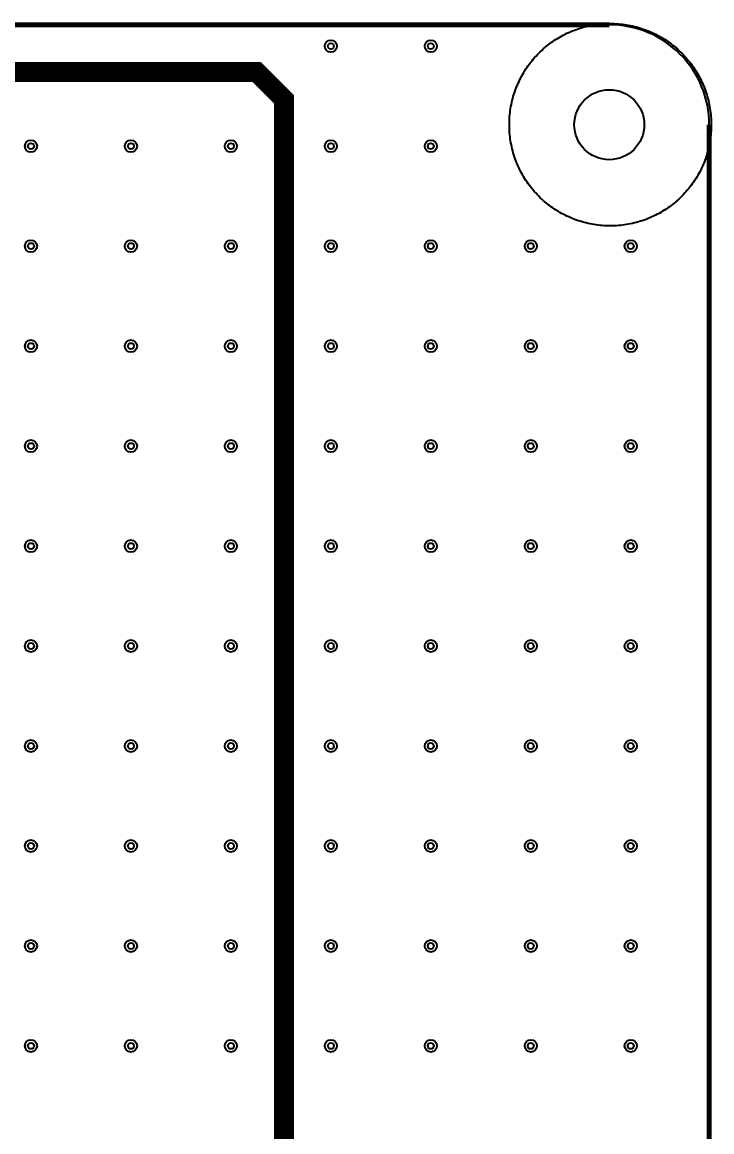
# Model space of a CAD drawing. Header units: millimetres. Extents: x 0 to 100, y 0 to 102.
# Drawn here: x 65.6 to 100.1, y 44.6 to 100.1 of the extents above; entities that cross this region are included whole.
import ezdxf

# ---------------------------------------------------------------- set-up
doc = ezdxf.new("R2010")
doc.units = ezdxf.units.MM
for name, color, linetype, true_color in [('BoardOutLine', 7, 'Continuous', 0xff00ff), ('BottomLayer', 7, 'Continuous', 0x0000ff), ('Hole', 7, 'Continuous', 0x222222), ('Multi-Layer', 7, 'Continuous', 0xc0c0c0), ('TopLayer', 7, 'Continuous', 0xff0000)]:
    doc.layers.add(name, color=color, linetype=linetype, true_color=true_color)

msp = doc.modelspace()

# ---------------------------------------------------------------- linework, layer by layer
at = {"layer": 'BoardOutLine', "const_width": 0.25400050800101603}
for points in [[(5.000025400050845, 100.00017780035557), (95.00015240030484, 100.00017780035557)], [(100.00017780035569, 95.00015240030484), (100.00017780035569, 5.000025400050845)]]:
    msp.add_lwpolyline(points, dxfattribs=at)
at = {"layer": 'BoardOutLine'}
msp.add_arc((95.00020320047065, 95.00020320047099), 5, 359.9997089361182, 90, dxfattribs=at)
at = {"layer": 'BottomLayer'}
msp.add_lwpolyline([(89.99992379984769, 95.00002540005073), (90.00072232861476, 95.10186499307065), (90.00357437186449, 95.203667773995), (90.00847876966827, 95.30539233954732), (90.01543352740373, 95.40699731826135), (90.02443581656462, 95.50844138730679), (90.03548197591294, 95.60968328929539), (90.0485675129662, 95.71068184906062), (90.06368710582524, 95.81139599040353), (90.08083460533885, 95.91178475279776), (90.10000303760512, 96.01180730804947), (90.12118460680608, 96.11142297690151), (90.14437069838004, 96.21059124557735), (90.16955188252359, 96.30927178225886), (90.1967179180283, 96.40742445348872), (90.22585775644461, 96.5050093404933), (90.25695954657613, 96.60198675541699), (90.29001063929832, 96.69831725746337), (90.32499759270354, 96.79396166893639), (90.36190617756915, 96.88888109117363), (90.40072138314258, 96.9830369203662), (90.44142742324675, 97.07639086325912), (90.48400774270112, 97.16890495272548), (90.52844502405401, 97.26054156320731), (90.57472119462568, 97.35126342601814), (90.6228174338587, 97.44103364449995), (90.67271418097198, 97.52981570902955), (90.72439114291683, 97.61757351186668), (90.77782730262925, 97.70427136183912), (90.83300092757781, 97.7898739988583), (90.88988957860329, 97.87434660825988), (90.94847011904358, 97.95765483496268), (91.00871872414336, 98.03976479744085), (91.07061089074432, 98.12064310150356), (91.13412144725044, 98.20025685387645), (91.19922456386507, 98.27857367557976), (91.26589376309562, 98.35556171509631), (91.33410193052305, 98.43118966132533), (91.40382132582795, 98.505426756318), (91.47502359407417, 98.57824280778505), (91.54767977723873, 98.64960820137708), (91.62176032599132, 98.71949391272892), (91.6972351117106, 98.78787151926258), (91.77407343873756, 98.85471321174839), (91.85224405685972, 98.91999180561345), (91.93171517402129, 98.98368075199903), (92.01245446925236, 99.04575414855697), (92.09442910581333, 99.10618674998489), (92.17760574455042, 99.16495397829283), (92.26195055745552, 99.2220319327995), (92.34742924142142, 99.27739739985327), (92.43400703219595, 99.33102786227175), (92.52164871851892, 99.38290150850094), (92.61031865644259, 99.43299724148528), (92.69998078382878, 99.48129468724801), (92.79059863501493, 99.52777420317761), (92.88213535564478, 99.5724168860155), (92.97455371765727, 99.6152045795452), (93.06781613442627, 99.656119881976), (93.16188467604911, 99.69514615301966), (93.25672108477079, 99.7322675206591), (93.35228679054399, 99.76746888760283), (93.44854292671585, 99.80073593742543), (93.54545034583498, 99.8320551403898), (93.6429696355724, 99.86141375894965), (93.74106113475091, 99.88879985293022), (93.8396849494759, 99.91420228438403), (93.93880096935823, 99.93761072212078), (94.03836888382989, 99.95901564590929), (94.13834819853628, 99.9784083503489), (94.23869825180577, 99.99578094841081), (94.33937823118777, 100.01112637464416), (94.4403471900498, 100.02443838805175), (94.54156406423112, 100.03571157462636), (94.64298768874482, 100.04494134955348), (94.74457681451668, 100.05212395907574), (94.84629012516393, 100.05725648202008), (94.94808625379801, 100.06033683098508), (95.04992379984765, 100.06136375319011), (95.15176134589751, 100.06033683098508), (95.25355747453159, 100.05725648202008), (95.35527078517885, 100.05212395907574), (95.4568599109507, 100.04494134955337), (95.55828353546394, 100.03571157462636), (95.65950040964549, 100.02443838805175), (95.76046936850753, 100.01112637464416), (95.86114934788952, 99.9957809484107), (95.96149940115902, 99.9784083503489), (96.06147871586563, 99.95901564590929), (96.1610466303373, 99.93761072212078), (96.26016265021963, 99.91420228438403), (96.35878646494439, 99.88879985293022), (96.45687796412312, 99.86141375894965), (96.55439725386054, 99.8320551403898), (96.65130467297968, 99.80073593742543), (96.74756080915154, 99.76746888760283), (96.8431265149245, 99.73226752065898), (96.93796292364618, 99.69514615301955), (97.03203146526903, 99.65611988197588), (97.12529388203825, 99.6152045795452), (97.21771224405052, 99.57241688601539), (97.30924896468036, 99.5277742031775), (97.39986681586629, 99.48129468724801), (97.48952894325271, 99.43299724148517), (97.5781988811766, 99.38290150850082), (97.66584056749934, 99.33102786227175), (97.75241835827387, 99.27739739985327), (97.83789704224, 99.2220319327995), (97.92224185514488, 99.16495397829271), (98.00541849388196, 99.10618674998477), (98.08739313044293, 99.04575414855697), (98.16813242567378, 98.98368075199903), (98.24760354283558, 98.91999180561345), (98.32577416095774, 98.85471321174828), (98.4026124879847, 98.78787151926258), (98.47808727370375, 98.71949391272881), (98.55216782245634, 98.64960820137696), (98.62482400562112, 98.57824280778493), (98.69602627386712, 98.50542675631789), (98.76574566917225, 98.43118966132533), (98.83395383659945, 98.3555617150962), (98.90062303583022, 98.27857367557976), (98.96572615244463, 98.20025685387645), (99.02923670895075, 98.12064310150345), (99.09112887555193, 98.03976479744074), (99.15137748065172, 97.95765483496257), (99.209958021092, 97.87434660825977), (99.26684667211748, 97.78987399885818), (99.32202029706627, 97.704271361839), (99.37545645677847, 97.61757351186657), (99.42713341872332, 97.52981570902944), (99.47703016583682, 97.44103364449984), (99.52512640506961, 97.35126342601802), (99.57140257564129, 97.2605415632072), (99.61583985699417, 97.16890495272537), (99.65842017644854, 97.07639086325901), (99.69912621655271, 96.98303692036609), (99.73794142212591, 96.8888810911734), (99.77485000699176, 96.79396166893616), (99.8098369603972, 96.69831725746326), (99.84288805311917, 96.60198675541676), (99.87398984325046, 96.50500934049319), (99.903129681667, 96.4074244534886), (99.9302957171717, 96.30927178225863), (99.95547690131548, 96.21059124557712), (99.97866299288921, 96.11142297690128), (99.99984456209017, 96.01180730804936), (100.01901299435622, 95.91178475279753), (100.03616049387028, 95.8113959904033), (100.05128008672932, 95.7106818490605), (100.06436562378235, 95.60968328929528), (100.07541178313068, 95.50844138730656), (100.08441407229157, 95.40699731826112), (100.09136883002702, 95.3053923395471), (100.0962732278308, 95.20366777399477), (100.09912527108054, 95.10186499307031), (100.0999237998476, 95.00002540005096), (100.09912527108054, 94.89818580703115), (100.0962732278308, 94.79638302610681), (100.09136883002702, 94.69465846055436), (100.08441407229157, 94.59305348184046), (100.07541178313068, 94.49160941279501), (100.06436562378235, 94.3903675108063), (100.0512800867291, 94.28936895104107), (100.03616049387006, 94.18865480969828), (100.01901299435622, 94.08826604730393), (99.99984456209017, 93.98824349205222), (99.97866299288899, 93.8886278232003), (99.95547690131525, 93.78945955452446), (99.9302957171717, 93.69077901784294), (99.903129681667, 93.59262634661297), (99.87398984325046, 93.49504145960839), (99.84288805311917, 93.39806404468482), (99.80983696039698, 93.30173354263843), (99.77485000699176, 93.2060891311653), (99.73794142212591, 93.11116970892806), (99.69912621655271, 93.0170138797356), (99.65842017644854, 92.92365993684257), (99.61583985699417, 92.8311458473762), (99.57140257564129, 92.73950923689438), (99.52512640506961, 92.64878737408355), (99.4770301658366, 92.55901715560174), (99.42713341872309, 92.47023509107214), (99.37545645677847, 92.38247728823501), (99.32202029706605, 92.29577943826268), (99.26684667211748, 92.2101768012435), (99.209958021092, 92.1257041918418), (99.15137748065172, 92.04239596513912), (99.09112887555193, 91.96028600266084), (99.02923670895075, 91.87940769859824), (98.96572615244463, 91.79979394622524), (98.90062303583022, 91.72147712452193), (98.83395383659945, 91.64448908500538), (98.76574566917225, 91.56886113877636), (98.69602627386712, 91.49462404378369), (98.62482400562112, 91.42180799231664), (98.55216782245634, 91.35044259872461), (98.47808727370375, 91.28055688737288), (98.4026124879847, 91.21217928083911), (98.32577416095774, 91.14533758835341), (98.24760354283558, 91.08005899448835), (98.16813242567378, 91.01637004810277), (98.08739313044293, 90.95429665154472), (98.00541849388196, 90.8938640501168), (97.92224185514488, 90.83509682180886), (97.83789704223977, 90.7780188673022), (97.75241835827387, 90.72265340024853), (97.66584056749934, 90.66902293783005), (97.57819888117638, 90.61714929160087), (97.48952894325248, 90.56705355861641), (97.39986681586629, 90.51875611285368), (97.30924896468036, 90.47227659692419), (97.21771224405029, 90.42763391408619), (97.12529388203802, 90.3848462205566), (97.03203146526903, 90.34393091812592), (96.93796292364618, 90.30490464708214), (96.8431265149245, 90.26778327944271), (96.74756080915131, 90.23258191249897), (96.65130467297945, 90.19931486267626), (96.55439725386054, 90.16799565971189), (96.45687796412312, 90.13863704115204), (96.35878646494439, 90.11125094717147), (96.26016265021963, 90.08584851571777), (96.16104663033707, 90.06244007798091), (96.0614787158654, 90.0410351541924), (95.96149940115902, 90.02164244975279), (95.86114934788952, 90.00426985169099), (95.76046936850753, 89.98892442545753), (95.65950040964549, 89.97561241204994), (95.55828353546394, 89.96433922547533), (95.4568599109507, 89.95510945054843), (95.35527078517885, 89.94792684102595), (95.25355747453159, 89.94279431808161), (95.15176134589751, 89.93971396911672), (95.04992379984765, 89.9386870469117), (94.94808625379801, 89.93971396911672), (94.84629012516393, 89.94279431808161), (94.74457681451668, 89.94792684102595), (94.6429876887446, 89.95510945054832), (94.54156406423112, 89.96433922547533), (94.4403471900498, 89.97561241204994), (94.33937823118777, 89.98892442545753), (94.23869825180577, 90.00426985169099), (94.13834819853628, 90.02164244975279), (94.03836888382989, 90.0410351541924), (93.93880096935823, 90.06244007798091), (93.8396849494759, 90.08584851571777), (93.74106113475091, 90.11125094717147), (93.6429696355724, 90.13863704115204), (93.54545034583498, 90.16799565971189), (93.44854292671585, 90.19931486267626), (93.35228679054399, 90.23258191249886), (93.25672108477079, 90.26778327944271), (93.16188467604911, 90.30490464708214), (93.0678161344265, 90.3439309181258), (92.97455371765727, 90.38484622055648), (92.88213535564478, 90.42763391408619), (92.79059863501493, 90.47227659692419), (92.69998078382878, 90.51875611285368), (92.61031865644259, 90.56705355861641), (92.52164871851892, 90.61714929160075), (92.43400703219595, 90.66902293783005), (92.34742924142142, 90.72265340024853), (92.26195055745552, 90.77801886730208), (92.17760574455065, 90.83509682180886), (92.09442910581333, 90.8938640501168), (92.01245446925236, 90.95429665154472), (91.93171517402129, 91.01637004810266), (91.85224405685994, 91.08005899448824), (91.77407343873756, 91.14533758835341), (91.6972351117106, 91.212179280839), (91.62176032599154, 91.28055688737288), (91.54767977723873, 91.35044259872461), (91.47502359407417, 91.42180799231664), (91.40382132582795, 91.49462404378369), (91.33410193052305, 91.56886113877624), (91.26589376309562, 91.64448908500538), (91.19922456386507, 91.72147712452181), (91.13412144725044, 91.79979394622512), (91.07061089074432, 91.87940769859824), (91.00871872414336, 91.96028600266084), (90.9484701190438, 92.04239596513901), (90.88988957860352, 92.1257041918418), (90.83300092757781, 92.2101768012435), (90.77782730262925, 92.29577943826268), (90.72439114291683, 92.38247728823501), (90.67271418097198, 92.47023509107214), (90.6228174338587, 92.55901715560174), (90.57472119462568, 92.64878737408355), (90.52844502405401, 92.73950923689426), (90.48400774270112, 92.83114584737609), (90.44142742324675, 92.92365993684257), (90.40072138314258, 93.0170138797356), (90.36190617756915, 93.11116970892806), (90.32499759270354, 93.2060891311653), (90.29001063929832, 93.30173354263843), (90.25695954657613, 93.39806404468482), (90.22585775644461, 93.49504145960827), (90.19671791802853, 93.59262634661286), (90.16955188252359, 93.69077901784294), (90.14437069838004, 93.78945955452446), (90.12118460680608, 93.8886278232003), (90.10000303760512, 93.9882434920521), (90.08083460533885, 94.08826604730393), (90.06368710582524, 94.18865480969828), (90.0485675129662, 94.28936895104096), (90.03548197591294, 94.39036751080619), (90.02443581656462, 94.49160941279501), (90.01543352740373, 94.59305348184046), (90.00847876966827, 94.69465846055436), (90.00357437186449, 94.7963830261067), (90.00072232861476, 94.89818580703104), (89.99992379984769, 95.00002540005084)], close=True, dxfattribs=at)
at = {"layer": 'BottomLayer', "const_width": 1}
msp.add_lwpolyline([(78.72999745999505, 38.80998221996447), (78.72999745999505, 96.27000254000507), (78, 97.00000000000011), (77.50005080010146, 97.49994919989842), (77.50005080010146, 97.49997459994927)], dxfattribs=at)
at = {"layer": 'Hole'}
for centre, radius in [((81.07205994411993, 98.92811785623576), 0.15250190500381003), ((86.07205994411993, 98.92811785623576), 0.15250190500381003), ((77.5, 97.50000000000011), 0.15240030480060962), ((78, 97.00000000000011), 0.15240030480060962), ((78.5, 96.50000000000011), 0.15240030480060962), ((66.0720599441197, 93.92811785623576), 0.15250190500381003), ((71.07205994411993, 93.92811785623576), 0.15250190500381003), ((76.07205994411993, 93.92811785623576), 0.15250190500381003), ((81.07205994411993, 93.92811785623576), 0.15250190500381003), ((86.07205994411993, 93.92811785623576), 0.15250190500381003), ((66.0720599441197, 88.92811785623576), 0.15250190500381003), ((71.07205994411993, 88.92811785623576), 0.15250190500381003), ((76.07205994411993, 88.92811785623576), 0.15250190500381003), ((81.07205994411993, 88.92811785623576), 0.15250190500381003), ((86.07205994411993, 88.92811785623576), 0.15250190500381003), ((91.07205994411993, 88.92811785623576), 0.15250190500381003), ((96.07205994411993, 88.92811785623576), 0.15250190500381003), ((66.0720599441197, 83.92811785623576), 0.15250190500381003), ((71.07205994411993, 83.92811785623576), 0.15250190500381003), ((76.07205994411993, 83.92811785623576), 0.15250190500381003), ((81.07205994411993, 83.92811785623576), 0.15250190500381003), ((86.07205994411993, 83.92811785623576), 0.15250190500381003), ((91.07205994411993, 83.92811785623576), 0.15250190500381003), ((96.07205994411993, 83.92811785623576), 0.15250190500381003), ((66.0720599441197, 78.92811785623576), 0.15250190500381003), ((71.07205994411993, 78.92811785623576), 0.15250190500381003), ((76.07205994411993, 78.92811785623576), 0.15250190500381003), ((81.07205994411993, 78.92811785623576), 0.15250190500381003), ((86.07205994411993, 78.92811785623576), 0.15250190500381003), ((91.07205994411993, 78.92811785623576), 0.15250190500381003), ((96.07205994411993, 78.92811785623576), 0.15250190500381003), ((66.0720599441197, 73.92811785623576), 0.15250190500381003), ((71.07205994411993, 73.92811785623576), 0.15250190500381003), ((76.07205994411993, 73.92811785623576), 0.15250190500381003), ((81.07205994411993, 73.92811785623576), 0.15250190500381003), ((86.07205994411993, 73.92811785623576), 0.15250190500381003), ((91.07205994411993, 73.92811785623576), 0.15250190500381003), ((96.07205994411993, 73.92811785623576), 0.15250190500381003), ((66.0720599441197, 68.92811785623576), 0.15250190500381003), ((71.07205994411993, 68.92811785623576), 0.15250190500381003), ((76.07205994411993, 68.92811785623576), 0.15250190500381003), ((81.07205994411993, 68.92811785623576), 0.15250190500381003), ((86.07205994411993, 68.92811785623576), 0.15250190500381003), ((91.07205994411993, 68.92811785623576), 0.15250190500381003), ((96.07205994411993, 68.92811785623576), 0.15250190500381003), ((66.0720599441197, 63.92811785623576), 0.15250190500381003), ((71.07205994411993, 63.92811785623576), 0.15250190500381003), ((76.07205994411993, 63.92811785623576), 0.15250190500381003), ((81.07205994411993, 63.92811785623576), 0.15250190500381003), ((86.07205994411993, 63.92811785623576), 0.15250190500381003), ((91.07205994411993, 63.92811785623576), 0.15250190500381003), ((96.07205994411993, 63.92811785623576), 0.15250190500381003), ((66.0720599441197, 58.92811785623576), 0.15250190500381003), ((71.07205994411993, 58.92811785623576), 0.15250190500381003), ((76.07205994411993, 58.92811785623576), 0.15250190500381003), ((81.07205994411993, 58.92811785623576), 0.15250190500381003), ((86.07205994411993, 58.92811785623576), 0.15250190500381003), ((91.07205994411993, 58.92811785623576), 0.15250190500381003), ((96.07205994411993, 58.92811785623576), 0.15250190500381003), ((66.0720599441197, 53.92811785623576), 0.15250190500381003), ((71.07205994411993, 53.92811785623576), 0.15250190500381003), ((76.07205994411993, 53.92811785623576), 0.15250190500381003), ((81.07205994411993, 53.92811785623576), 0.15250190500381003), ((86.07205994411993, 53.92811785623576), 0.15250190500381003), ((91.07205994411993, 53.92811785623576), 0.15250190500381003), ((96.07205994411993, 53.92811785623576), 0.15250190500381003), ((66.0720599441197, 48.92811785623576), 0.15250190500381003), ((71.07205994411993, 48.92811785623576), 0.15250190500381003), ((76.07205994411993, 48.92811785623576), 0.15250190500381003), ((81.07205994411993, 48.92811785623576), 0.15250190500381003), ((86.07205994411993, 48.92811785623576), 0.15250190500381003), ((91.07205994411993, 48.92811785623576), 0.15250190500381003), ((96.07205994411993, 48.92811785623576), 0.15250190500381003)]:
    msp.add_circle(centre, radius, dxfattribs=at)
at = {"layer": 'Multi-Layer'}
for centre, radius in [((81.07205994411993, 98.92811785623576), 0.30500381000762006), ((86.07205994411993, 98.92811785623576), 0.30500381000762006), ((77.5, 97.50000000000011), 0.30480060960121924), ((78, 97.00000000000011), 0.30480060960121924), ((78.5, 96.50000000000011), 0.30480060960121924), ((95, 95), 1.7500127000254002), ((66.0720599441197, 93.92811785623576), 0.30500381000762006), ((71.07205994411993, 93.92811785623576), 0.30500381000762006), ((76.07205994411993, 93.92811785623576), 0.30500381000762006), ((81.07205994411993, 93.92811785623576), 0.30500381000762006), ((86.07205994411993, 93.92811785623576), 0.30500381000762006), ((66.0720599441197, 88.92811785623576), 0.30500381000762006), ((71.07205994411993, 88.92811785623576), 0.30500381000762006), ((76.07205994411993, 88.92811785623576), 0.30500381000762006), ((81.07205994411993, 88.92811785623576), 0.30500381000762006), ((86.07205994411993, 88.92811785623576), 0.30500381000762006), ((91.07205994411993, 88.92811785623576), 0.30500381000762006), ((96.07205994411993, 88.92811785623576), 0.30500381000762006), ((66.0720599441197, 83.92811785623576), 0.30500381000762006), ((71.07205994411993, 83.92811785623576), 0.30500381000762006), ((76.07205994411993, 83.92811785623576), 0.30500381000762006), ((81.07205994411993, 83.92811785623576), 0.30500381000762006), ((86.07205994411993, 83.92811785623576), 0.30500381000762006), ((91.07205994411993, 83.92811785623576), 0.30500381000762006), ((96.07205994411993, 83.92811785623576), 0.30500381000762006), ((66.0720599441197, 78.92811785623576), 0.30500381000762006), ((71.07205994411993, 78.92811785623576), 0.30500381000762006), ((76.07205994411993, 78.92811785623576), 0.30500381000762006), ((81.07205994411993, 78.92811785623576), 0.30500381000762006), ((86.07205994411993, 78.92811785623576), 0.30500381000762006), ((91.07205994411993, 78.92811785623576), 0.30500381000762006), ((96.07205994411993, 78.92811785623576), 0.30500381000762006), ((66.0720599441197, 73.92811785623576), 0.30500381000762006), ((71.07205994411993, 73.92811785623576), 0.30500381000762006), ((76.07205994411993, 73.92811785623576), 0.30500381000762006), ((81.07205994411993, 73.92811785623576), 0.30500381000762006), ((86.07205994411993, 73.92811785623576), 0.30500381000762006), ((91.07205994411993, 73.92811785623576), 0.30500381000762006), ((96.07205994411993, 73.92811785623576), 0.30500381000762006), ((66.0720599441197, 68.92811785623576), 0.30500381000762006), ((71.07205994411993, 68.92811785623576), 0.30500381000762006), ((76.07205994411993, 68.92811785623576), 0.30500381000762006), ((81.07205994411993, 68.92811785623576), 0.30500381000762006), ((86.07205994411993, 68.92811785623576), 0.30500381000762006), ((91.07205994411993, 68.92811785623576), 0.30500381000762006), ((96.07205994411993, 68.92811785623576), 0.30500381000762006), ((66.0720599441197, 63.92811785623576), 0.30500381000762006), ((71.07205994411993, 63.92811785623576), 0.30500381000762006), ((76.07205994411993, 63.92811785623576), 0.30500381000762006), ((81.07205994411993, 63.92811785623576), 0.30500381000762006), ((86.07205994411993, 63.92811785623576), 0.30500381000762006), ((91.07205994411993, 63.92811785623576), 0.30500381000762006), ((96.07205994411993, 63.92811785623576), 0.30500381000762006), ((66.0720599441197, 58.92811785623576), 0.30500381000762006), ((71.07205994411993, 58.92811785623576), 0.30500381000762006), ((76.07205994411993, 58.92811785623576), 0.30500381000762006), ((81.07205994411993, 58.92811785623576), 0.30500381000762006), ((86.07205994411993, 58.92811785623576), 0.30500381000762006), ((91.07205994411993, 58.92811785623576), 0.30500381000762006), ((96.07205994411993, 58.92811785623576), 0.30500381000762006), ((66.0720599441197, 53.92811785623576), 0.30500381000762006), ((71.07205994411993, 53.92811785623576), 0.30500381000762006), ((76.07205994411993, 53.92811785623576), 0.30500381000762006), ((81.07205994411993, 53.92811785623576), 0.30500381000762006), ((86.07205994411993, 53.92811785623576), 0.30500381000762006), ((91.07205994411993, 53.92811785623576), 0.30500381000762006), ((96.07205994411993, 53.92811785623576), 0.30500381000762006), ((66.0720599441197, 48.92811785623576), 0.30500381000762006), ((71.07205994411993, 48.92811785623576), 0.30500381000762006), ((76.07205994411993, 48.92811785623576), 0.30500381000762006), ((81.07205994411993, 48.92811785623576), 0.30500381000762006), ((86.07205994411993, 48.92811785623576), 0.30500381000762006), ((91.07205994411993, 48.92811785623576), 0.30500381000762006), ((96.07205994411993, 48.92811785623576), 0.30500381000762006)]:
    msp.add_circle(centre, radius, dxfattribs=at)
at = {"layer": 'TopLayer'}
msp.add_lwpolyline([(90, 95), (90.00079852876797, 95.10183959301912), (90.00365057201861, 95.20364237394278), (90.00855496982354, 95.30536693949455), (90.0155097275599, 95.40697191820777), (90.02451201672193, 95.50841598725242), (90.03555817607094, 95.60965788924034), (90.0486437131251, 95.71065644900489), (90.0637633059846, 95.81137059034688), (90.08091080549934, 95.91175935274032), (90.1000792377663, 96.01178190799124), (90.12126080696794, 96.11139757684225), (90.14444689854258, 96.2105658455173), (90.16962808268704, 96.30924638219801), (90.19679411819243, 96.40739905342718), (90.22593395660942, 96.50498394043075), (90.2570357467414, 96.60196135535352), (90.29008683946404, 96.698291857399), (90.32507379286994, 96.79393626887111), (90.36198237773601, 96.88885569110744), (90.4007975833099, 96.98301152029921), (90.44150362341452, 97.07636546319122), (90.48408394286935, 97.16887955265656), (90.52852122422246, 97.26051616313748), (90.57479739479459, 97.3512380259474), (90.62289363402783, 97.4410082444283), (90.67279038114157, 97.52979030895699), (90.72446734308664, 97.61754811179321), (90.77790350279906, 97.70424596176463), (90.83307712774808, 97.7898485987829), (90.88996577877379, 97.87432120818369), (90.94854631921407, 97.95762943488558), (91.00879492431386, 98.03973939736272), (91.07068709091527, 98.12061770142464), (91.13419764742139, 98.20023145379673), (91.1993007640358, 98.27854827549913), (91.26596996326657, 98.35553631501477), (91.33417813069377, 98.431164261243), (91.4038975259989, 98.50540135623476), (91.47509979424467, 98.57821740770089), (91.54775597740945, 98.64958280129224), (91.62183652616204, 98.71946851264318), (91.69731131188087, 98.78784611917604), (91.7741496389076, 98.85468781166082), (91.85232025702953, 98.9199664055252), (91.9317913741911, 98.9836553519101), (92.01253066942172, 99.04572874846735), (92.09450530598224, 99.10616134989448), (92.17768194471955, 99.16492857820162), (92.26202675762374, 99.22200653270784), (92.34750544158965, 99.27737199976082), (92.43408323236372, 99.33100246217862), (92.52172491868623, 99.38287610840712), (92.61039485660967, 99.4329718413909), (92.70005698399518, 99.48126928715305), (92.79067483518088, 99.52774880308186), (92.88221155581027, 99.5723914859193), (92.97462991782231, 99.61517917944843), (93.06789233459108, 99.65609448187865), (93.16196087621324, 99.69512075292187), (93.25679728493446, 99.73224212056084), (93.35236299070698, 99.76744348750424), (93.44861912687838, 99.80071053732638), (93.54552654599661, 99.8320297402903), (93.64304583573357, 99.86138835884981), (93.74113733491163, 99.88877445282992), (93.8397611496357, 99.9141768842835), (93.93887716951781, 99.93758532201991), (94.03844508398879, 99.95899024580808), (94.1384243986945, 99.97838295024758), (94.23877445196354, 99.99575554830915), (94.33945443134485, 100.01110097454239), (94.44042339020598, 100.02441298794975), (94.54164026438707, 100.03568617452424), (94.64306388889963, 100.04491594945102), (94.74465301467103, 100.0520985589734), (94.8463663253176, 100.05723108191773), (94.948162453951, 100.06031143088262), (95.05000000000018, 100.06133835308765), (95.15183754604914, 100.06031143088262), (95.25363367468253, 100.05723108191773), (95.3553469853291, 100.0520985589734), (95.4569361111005, 100.04491594945102), (95.55835973561307, 100.03568617452413), (95.65957660979416, 100.02441298794975), (95.76054556865529, 100.01110097454239), (95.8612255480366, 99.99575554830915), (95.96157560130564, 99.97838295024758), (96.06155491601135, 99.95899024580808), (96.16112283048233, 99.93758532201991), (96.26023885036443, 99.91417688428339), (96.35886266508851, 99.88877445282992), (96.45695416426656, 99.8613883588497), (96.5544734540033, 99.83202974029018), (96.65138087312175, 99.80071053732638), (96.74763700929316, 99.76744348750412), (96.84320271506567, 99.73224212056073), (96.9380391237869, 99.69512075292175), (97.03210766540906, 99.65609448187854), (97.12537008217782, 99.61517917944832), (97.21778844418986, 99.57239148591918), (97.30932516481926, 99.52774880308175), (97.39994301600495, 99.48126928715294), (97.48960514339046, 99.43297184139078), (97.5782750813139, 99.382876108407), (97.66591676763642, 99.3310024621785), (97.75249455841049, 99.2773719997607), (97.83797324237617, 99.22200653270772), (97.92231805528058, 99.16492857820151), (98.0054946940179, 99.10616134989436), (98.08746933057841, 99.04572874846724), (98.16820862580903, 98.98365535190987), (98.2476797429706, 98.91996640552509), (98.32585036109253, 98.85468781166071), (98.40268868811927, 98.78784611917592), (98.4781634738381, 98.71946851264295), (98.55224402259068, 98.64958280129213), (98.62490020575524, 98.57821740770066), (98.69610247400124, 98.50540135623464), (98.76582186930636, 98.43116426124288), (98.83403003673357, 98.35553631501455), (98.90069923596411, 98.27854827549902), (98.96580235257852, 98.2002314537965), (99.02931290908487, 98.12061770142441), (99.09120507568582, 98.03973939736261), (99.15145368078583, 97.95762943488535), (99.21003422122635, 97.87432120818357), (99.26692287225205, 97.78984859878278), (99.32209649720085, 97.7042459617644), (99.37553265691349, 97.61754811179298), (99.42720961885834, 97.52979030895676), (99.4771063659723, 97.44100824442808), (99.52520260520532, 97.35123802594717), (99.57147877577745, 97.26051616313737), (99.61591605713079, 97.16887955265645), (99.65849637658539, 97.076365463191), (99.69920241669001, 96.98301152029899), (99.7380176222639, 96.88885569110732), (99.77492620712997, 96.79393626887088), (99.80991316053587, 96.69829185739889), (99.84296425325851, 96.6019613553533), (99.87406604339048, 96.50498394043052), (99.90320588180748, 96.40739905342696), (99.93037191731287, 96.30924638219778), (99.95555310145755, 96.21056584551707), (99.97873919303197, 96.11139757684202), (99.99992076223361, 96.01178190799101), (100.01908919450057, 95.91175935274009), (100.03623669401532, 95.81137059034666), (100.0513562868748, 95.71065644900455), (100.06444182392897, 95.60965788924011), (100.07548798327798, 95.50841598725219), (100.08449027244023, 95.40697191820755), (100.0914450301766, 95.30536693949432), (100.0963494279813, 95.20364237394256), (100.09920147123194, 95.1018395930189), (100.09999999999991, 95), (100.09920147123194, 94.89816040698088), (100.0963494279813, 94.79635762605722), (100.09144503017637, 94.69463306050545), (100.08449027244001, 94.59302808179223), (100.07548798327798, 94.49158401274758), (100.06444182392897, 94.39034211075966), (100.0513562868748, 94.28934355099523), (100.03623669401532, 94.18862940965312), (100.01908919450057, 94.08824064725968), (99.99992076223361, 93.98821809200876), (99.97873919303197, 93.88860242315775), (99.95555310145733, 93.7894341544827), (99.93037191731287, 93.69075361780199), (99.90320588180748, 93.59260094657282), (99.87406604339048, 93.49501605956925), (99.84296425325851, 93.39803864464648), (99.80991316053587, 93.30170814260111), (99.77492620712997, 93.20606373112889), (99.7380176222639, 93.11114430889256), (99.69920241669001, 93.0169884797009), (99.65849637658539, 92.92363453680878), (99.61591605713056, 92.83112044734344), (99.57147877577745, 92.73948383686252), (99.52520260520532, 92.6487619740526), (99.47710636597208, 92.5589917555717), (99.42720961885834, 92.47020969104301), (99.37553265691349, 92.38245188820679), (99.32209649720085, 92.29575403823537), (99.26692287225183, 92.2101514012171), (99.21003422122612, 92.12567879181643), (99.15145368078583, 92.04237056511442), (99.09120507568582, 91.96026060263728), (99.02931290908464, 91.87938229857548), (98.96580235257852, 91.79976854620327), (98.90069923596411, 91.72145172450087), (98.83403003673334, 91.64446368498523), (98.76582186930614, 91.568835738757), (98.69610247400101, 91.49459864376536), (98.62490020575524, 91.42178259229911), (98.55224402259046, 91.35041719870787), (98.47816347383787, 91.28053148735694), (98.40268868811904, 91.21215388082396), (98.32585036109231, 91.14531218833918), (98.24767974297038, 91.0800335944748), (98.1682086258088, 91.0163446480899), (98.08746933057819, 90.95427125153265), (98.00549469401767, 90.89383865010564), (97.92231805528036, 90.83507142179838), (97.83797324237617, 90.77799346729228), (97.75249455841026, 90.7226280002393), (97.66591676763619, 90.6689975378215), (97.57827508131368, 90.61712389159288), (97.48960514339024, 90.5670281586091), (97.39994301600473, 90.51873071284695), (97.30932516481903, 90.47225119691814), (97.21778844418964, 90.42760851408082), (97.1253700821776, 90.38482082055157), (97.03210766540883, 90.34390551812135), (96.93803912378667, 90.30487924707813), (96.84320271506544, 90.26775787943916), (96.74763700929293, 90.23255651249576), (96.65138087312152, 90.19928946267373), (96.55447345400307, 90.1679702597097), (96.45695416426634, 90.13861164115019), (96.35886266508828, 90.11122554717008), (96.2602388503642, 90.08582311571661), (96.1611228304821, 90.06241467798009), (96.06155491601112, 90.04100975419192), (95.96157560130541, 90.02161704975242), (95.86122554803637, 90.00424445169097), (95.76054556865506, 89.98889902545761), (95.65957660979393, 89.97558701205025), (95.55835973561284, 89.96431382547576), (95.45693611110028, 89.95508405054898), (95.35534698532888, 89.9479014410266), (95.2536336746823, 89.94276891808227), (95.15183754604891, 89.93968856911738), (95.04999999999995, 89.93866164691246), (94.94816245395077, 89.93968856911738), (94.84636632531738, 89.94276891808227), (94.7446530146708, 89.9479014410266), (94.6430638888994, 89.95508405054898), (94.54164026438684, 89.96431382547587), (94.44042339020575, 89.97558701205025), (94.3394544313444, 89.98889902545761), (94.23877445196331, 90.00424445169097), (94.13842439869427, 90.02161704975242), (94.03844508398856, 90.04100975419192), (93.93887716951758, 90.06241467798009), (93.83976114963548, 90.08582311571672), (93.7411373349114, 90.11122554717008), (93.64304583573335, 90.1386116411503), (93.54552654599638, 90.16797025970982), (93.44861912687816, 90.19928946267373), (93.35236299070675, 90.23255651249588), (93.25679728493424, 90.26775787943927), (93.16196087621302, 90.30487924707825), (93.06789233459085, 90.34390551812146), (92.97462991782209, 90.38482082055157), (92.88221155581004, 90.42760851408093), (92.79067483518065, 90.47225119691825), (92.70005698399495, 90.51873071284706), (92.61039485660945, 90.56702815860922), (92.521724918686, 90.617123891593), (92.43408323236349, 90.66899753782161), (92.34750544158942, 90.72262800023941), (92.26202675762374, 90.77799346729239), (92.1776819447191, 90.83507142179849), (92.09450530598224, 90.89383865010575), (92.0125306694215, 90.95427125153276), (91.93179137419088, 91.01634464809013), (91.8523202570293, 91.08003359447491), (91.77414963890737, 91.14531218833929), (91.69731131188064, 91.21215388082408), (91.62183652616181, 91.28053148735717), (91.54775597740922, 91.35041719870799), (91.47509979424467, 91.42178259229934), (91.40389752599867, 91.49459864376547), (91.33417813069354, 91.56883573875712), (91.26596996326634, 91.64446368498545), (91.1993007640358, 91.72145172450098), (91.13419764742139, 91.7997685462035), (91.07068709091504, 91.8793822985757), (91.00879492431386, 91.96026060263739), (90.94854631921407, 92.04237056511465), (90.88996577877356, 92.12567879181654), (90.83307712774786, 92.21015140121722), (90.77790350279906, 92.2957540382356), (90.72446734308642, 92.38245188820713), (90.67279038114157, 92.47020969104324), (90.6228936340276, 92.55899175557181), (90.57479739479459, 92.64876197405283), (90.52852122422246, 92.73948383686263), (90.48408394286912, 92.83112044734355), (90.44150362341452, 92.923634536809), (90.4007975833099, 93.01698847970113), (90.36198237773601, 93.11114430889268), (90.32507379286994, 93.206063731129), (90.29008683946404, 93.30170814260123), (90.2570357467414, 93.3980386446467), (90.22593395660942, 93.49501605956937), (90.19679411819243, 93.59260094657304), (90.16962808268704, 93.69075361780222), (90.14444689854236, 93.78943415448293), (90.12126080696794, 93.88860242315798), (90.1000792377663, 93.98821809200899), (90.08091080549934, 94.08824064725991), (90.0637633059846, 94.18862940965334), (90.0486437131251, 94.28934355099534), (90.03555817607094, 94.39034211075989), (90.02451201672193, 94.49158401274781), (90.01550972755967, 94.59302808179245), (90.00855496982331, 94.69463306050568), (90.00365057201861, 94.79635762605744), (90.00079852876797, 94.8981604069811), (90, 95.00000000000023)], close=True, dxfattribs=at)
at = {"layer": 'TopLayer', "const_width": 1}
msp.add_lwpolyline([(59.5250444500889, 97.63002286004576), (77.36997713995424, 97.63002286004576), (78.500127000254, 96.49987299974612)], dxfattribs=at)

doc.saveas('drawing.dxf')
